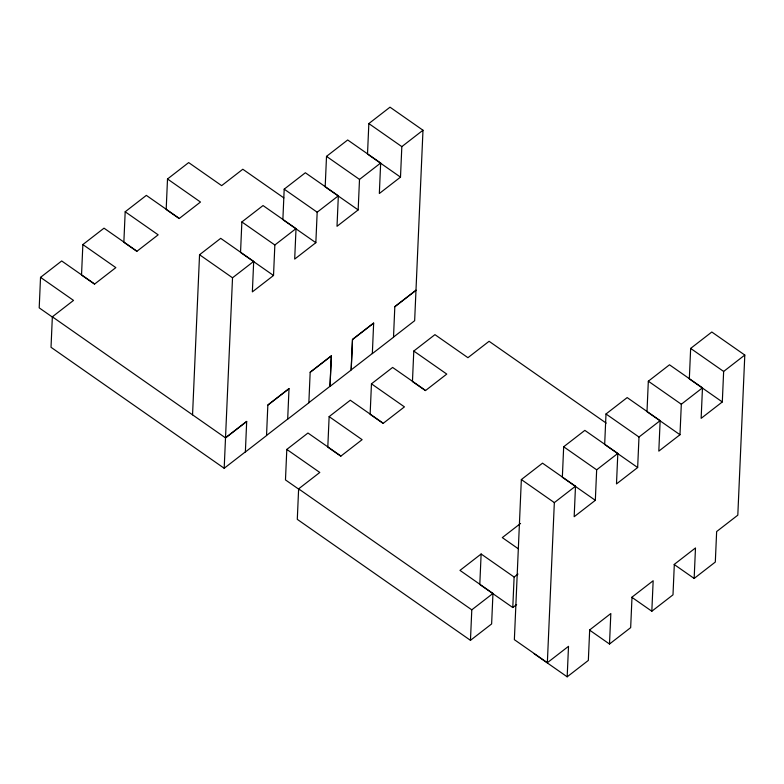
<?xml version="1.0" encoding="UTF-8"?>
<svg xmlns="http://www.w3.org/2000/svg" width="784" height="784" viewBox="0 0 784 784"><rect width="100%" height="100%" fill="white"/><g stroke="black" fill="none" stroke-linecap="round" stroke-linejoin="round"><path stroke-width="1.18" d="M283.857 197.911L242.815 169.246L221.656 185.641L188.67 162.592L167.511 178.987L200.488 202.037L179.33 218.432L146.343 195.383L125.185 211.778L158.162 234.828L137.004 251.223L104.017 228.173L82.859 244.569L115.836 267.618L94.678 284.014L61.691 260.964L40.533 277.36L39.2 307.857L53.194 317.638M40.533 277.36L73.52 300.409L52.352 316.805L51.019 347.292L224.185 468.273L245.353 451.878M82.859 244.569L81.526 275.066L94.521 284.141M125.185 211.778L123.852 242.276L136.847 251.36M167.511 178.987L166.179 209.485L179.173 218.569M192.55 414.844L199.548 254.741L220.706 238.346L253.693 261.395L252.36 291.883L273.518 275.488L274.851 245L296.019 228.605L263.032 205.555L241.864 221.95L240.541 252.448L273.518 275.488M224.185 468.273L232.525 277.791L253.693 261.395M282.867 219.657L284.19 189.16L305.358 172.764L338.345 195.814L337.012 226.302L358.17 209.906L359.503 179.418L380.661 163.023L347.684 139.973L326.516 156.369L325.184 186.866L358.17 209.906M296.019 228.605L294.686 259.092L315.844 242.697L317.177 212.209L338.345 195.814M606.199 423.115L489.089 341.295L467.93 357.69L434.944 334.65L413.785 351.046L446.762 374.086L425.604 390.481L392.617 367.441L371.459 383.837L404.436 406.876L383.278 423.272L350.291 400.232L329.133 416.627L362.11 439.667L340.952 456.063L307.965 433.023L286.807 449.418L285.474 479.916L299.468 489.686M286.807 449.418L319.794 472.458L298.626 488.853L297.293 519.351L470.459 640.332L491.627 623.937L492.96 593.439L459.973 570.389L481.131 554.004L514.118 577.044L512.785 607.541L479.798 584.492L481.131 554.004M329.133 416.627L327.8 447.125L340.795 456.2M393.49 337.11L414.648 320.715L422.988 130.232L390.011 107.183L368.843 123.578L367.51 154.076L400.497 177.125L379.338 193.511L380.661 163.023M371.459 383.837L370.126 414.334L383.121 423.409M400.497 177.125L401.829 146.628L422.988 130.232M413.785 351.046L412.453 381.543L425.447 390.618M470.459 640.332L471.792 609.834L492.96 593.439M595.33 500.319L562.344 477.27L563.676 446.772L584.844 430.377L617.821 453.426L596.663 469.822L595.33 500.319L574.172 516.715L575.495 486.217L542.518 463.168L521.35 479.563L514.363 639.666L547.35 662.715L568.508 646.32L567.175 676.817L534.198 653.768M547.35 662.715L554.337 502.613L575.495 486.217M679.983 434.738L646.996 411.688L648.329 381.2L669.487 364.805L702.474 387.845L681.316 404.24L679.983 434.738L658.815 451.133L660.148 420.636L627.171 397.586L606.003 413.981L604.67 444.479L637.657 467.529L616.489 483.924L617.821 453.426M589.509 630.062L609.501 644.027L610.834 613.529L589.676 629.924L588.343 660.422L567.175 676.817M637.657 467.529L638.989 437.031L660.148 420.636M631.835 597.271L651.827 611.236L653.16 580.738L632.002 597.134L630.669 627.631L609.501 644.027M674.162 564.48L694.154 578.445L715.312 562.05L716.645 531.552L737.813 515.157L744.8 355.054L711.813 332.014L690.655 348.41L689.322 378.897L722.309 401.947L701.141 418.342L702.474 387.845M694.154 578.445L695.486 547.947L674.318 564.343L672.995 594.84L651.827 611.236M722.309 401.947L723.642 371.449L744.8 355.054M225.518 437.776L246.686 421.38L245.372 451.986L266.531 435.59L267.844 404.985L289.012 388.59L287.689 419.195L308.857 402.8L310.17 372.194L331.328 355.809L330.015 386.414L351.183 370.019L352.516 339.521L373.674 323.126M415.981 290.227L394.822 306.622L393.509 337.228L372.341 353.623L373.654 323.018L352.496 339.413L351.163 369.901L372.322 353.506M246.695 421.498L225.537 437.893L52.352 316.805M267.863 405.103L289.022 388.707M310.19 372.312L331.348 355.916L330.005 386.296L308.837 402.692M394.842 306.73L416 290.335M266.511 435.483L287.679 419.087M520.576 523.447L502.299 537.608L518.293 548.78M514.118 577.044L517.969 574.064M512.785 607.541L516.636 604.562M368.843 123.578L401.829 146.628M690.655 348.41L723.642 371.449M326.516 156.369L359.503 179.418M648.329 381.2L681.316 404.24M284.19 189.16L317.177 212.209M606.003 413.981L638.989 437.031M283.857 220.353L315.844 242.697M241.864 221.95L274.851 245M563.676 446.772L596.663 469.822M199.548 254.741L232.525 277.791M521.35 479.563L554.337 502.613M298.626 488.853L471.792 609.834"/></g></svg>
